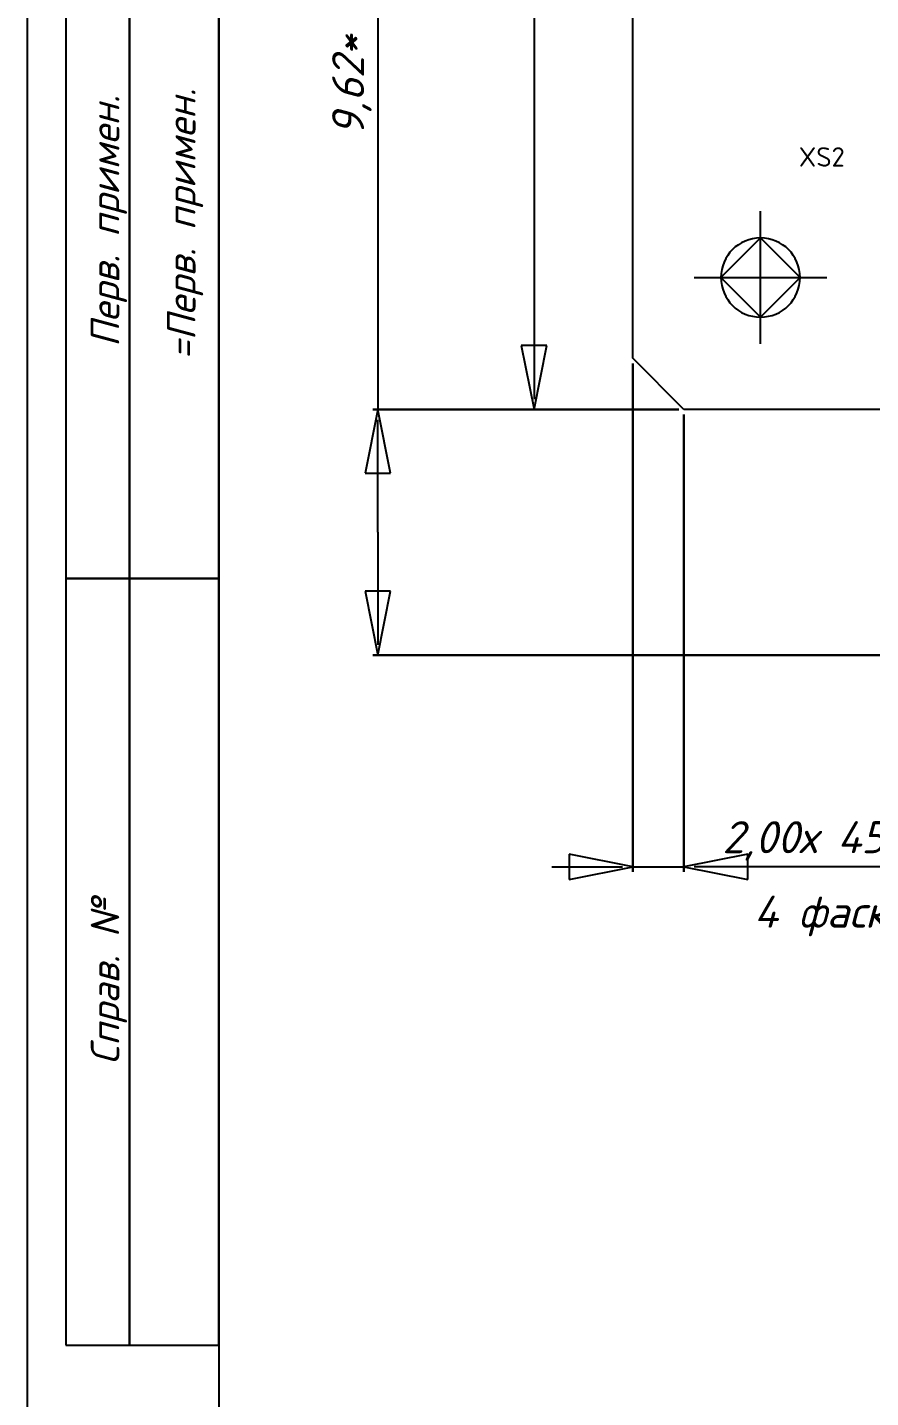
# Model space of a CAD drawing. Header units: inches. Extents: x 5 to 589, y -420 to -5.
# Drawn here: x 5 to 71.1, y -252.1 to -144.9 of the extents above; entities that cross this region are included whole.
import ezdxf

# ---------------------------------------------------------------- set-up
doc = ezdxf.new("R2010")
doc.units = ezdxf.units.IN
doc.header["$MEASUREMENT"] = 0
doc.styles.add('ISOCPEUR0', font='isocpeur.ttf', dxfattribs={"height": 2.87999})
doc.styles.add('ISOCPEUR1', font='isocpeui.ttf', dxfattribs={"height": 4.7625})

msp = doc.modelspace()

# ---------------------------------------------------------------- linework, layer by layer
at = {"color": 18, "true_color": 0x000000}
for p, q in [((5, -415), (5, -5)), ((20, -5), (20, -415)), ((52.43, -170.75), (52.43, -68.75)), ((44.69, -115.41), (44.69, -173.94)), ((8, -128), (8, -188)), ((13, -128), (13, -188)), ((13, -188), (13, -128)), ((20, -188), (20, -128)), ((32.45, -140.11), (32.45, -174.75)), ((62.43, -161.33), (59.33, -164.43)), ((65.53, -164.43), (62.43, -161.33)), ((59.33, -164.43), (62.43, -167.53)), ((62.43, -167.53), (65.53, -164.43)), ((45.69, -169.75), (43.69, -169.75)), ((43.69, -169.75), (44.69, -174.75)), ((44.69, -174.75), (45.69, -169.75)), ((56.43, -174.75), (52.43, -170.75)), ((52.43, -171.15), (52.43, -210.96)), ((52.43, -210.96), (52.43, -171.15)), ((32.45, -174.75), (31.45, -179.75)), ((52.03, -174.75), (32.05, -174.75)), ((32.05, -174.75), (52.03, -174.75)), ((33.45, -179.75), (32.45, -174.75)), ((56.03, -174.75), (44.29, -174.75)), ((44.29, -174.75), (56.03, -174.75)), ((208.43, -174.75), (56.43, -174.75)), ((32.45, -184.37), (32.45, -175.56)), ((56.43, -175.15), (56.43, -210.96)), ((56.43, -210.96), (56.43, -175.15)), ((31.45, -179.75), (33.45, -179.75)), ((32.45, -184.37), (32.45, -193.18)), ((8, -188), (13, -188)), ((13, -188), (8, -188)), ((8, -188), (8, -248)), ((20, -188), (13, -188)), ((13, -188), (13, -248)), ((13, -188), (20, -188)), ((13, -248), (13, -188)), ((20, -248), (20, -188)), ((33.45, -188.99), (31.45, -188.99)), ((31.45, -188.99), (32.45, -193.99)), ((32.45, -193.99), (33.45, -188.99)), ((95.03, -193.99), (32.05, -193.99)), ((32.05, -193.99), (95.03, -193.99)), ((52.43, -210.56), (47.43, -209.56)), ((47.43, -209.56), (47.43, -211.56)), ((61.43, -209.56), (56.43, -210.56)), ((61.43, -211.56), (61.43, -209.56)), ((46.08, -210.56), (51.62, -210.56)), ((47.43, -211.56), (52.43, -210.56)), ((52.43, -210.56), (56.43, -210.56)), ((56.43, -210.56), (61.43, -211.56)), ((62.78, -210.56), (57.24, -210.56)), ((86.41, -210.56), (61.43, -210.56)), ((8, -248), (13, -248)), ((13, -248), (20, -248))]:
    msp.add_line(p, q, dxfattribs=at)
at = {"color": 7, "true_color": 0xffffff}
for p, q in [((20, -5), (20, -415)), ((8, -128), (8, -188)), ((13, -128), (13, -188)), ((13, -188), (13, -128)), ((20, -188), (20, -128)), ((62.43, -169.63), (62.43, -159.23)), ((57.23, -164.43), (67.63, -164.43)), ((8, -188), (13, -188)), ((13, -188), (8, -188)), ((8, -188), (8, -248)), ((20, -188), (13, -188)), ((13, -188), (13, -248)), ((13, -188), (20, -188)), ((13, -248), (13, -188)), ((20, -248), (20, -188)), ((8, -248), (13, -248)), ((13, -248), (20, -248))]:
    msp.add_line(p, q, dxfattribs=at)
at = {"color": 172, "true_color": 0x0000c0}
for p, q in [((62.43, -169.63), (62.43, -159.23)), ((57.23, -164.43), (67.63, -164.43))]:
    msp.add_line(p, q, dxfattribs=at)
at = {"color": 18, "true_color": 0x000000}
for start, end in [(90, 180), (0, 90), (180, 270), (270, 0)]:
    msp.add_arc((62.43, -164.43), 3.1, start, end, dxfattribs=at)

# ---------------------------------------------------------------- texts
at = {"color": 18, "true_color": 0x000000, "style": 'ISOCPEUR1'}
for s, height, p in [('9,62*', 2.507, (31.38, -153.35)), ('=Перв. примен.', 2.2281, (18.17, -170.86)), ('Перв. примен.', 2.2281, (12.2, -169.87)), ('Справ. №', 2.228, (12.2, -226.05))]:
    msp.add_text(s, height=height, rotation=90, dxfattribs=at).set_placement(p)
at = {"color": 18, "true_color": 0x000000}
for s, height, style, p in [('XS2', 1.516, 'ISOCPEUR0', (65.43, -155.75)), ('XS2', 1.516, 'ISOCPEUR0', (65.43, -155.75)), ('2,00х 45 *', 2.507, 'ISOCPEUR1', (59.44, -209.49)), ('4 фаски', 2.507, 'ISOCPEUR1', (61.91, -215.32))]:
    msp.add_text(s, height=height, dxfattribs=dict(at, style=style)).set_placement(p)

doc.saveas('drawing.dxf')
